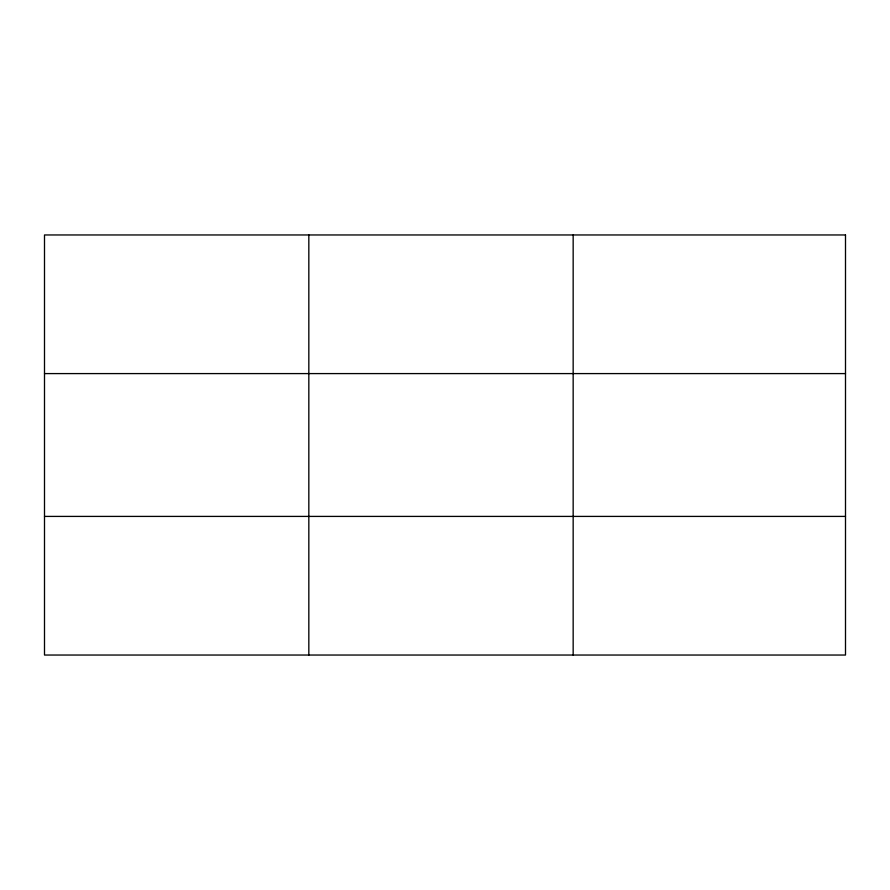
<?xml version="1.0" encoding="UTF-8"?>
<svg xmlns="http://www.w3.org/2000/svg" width="890" height="890" viewBox="0 0 890 890"><rect width="100%" height="100%" fill="white"/><g stroke="black" fill="none" stroke-linecap="round" stroke-linejoin="round"><path stroke-width="1.33" d="M308.83 655.04L308.83 234.96M573.16 655.04L573.16 234.96M44.5 373.589L845.5 373.589M44.5 516.411L845.5 516.411M845.5 234.96L845.5 655.04L44.5 655.04L44.5 234.96L845.5 234.96"/></g></svg>
